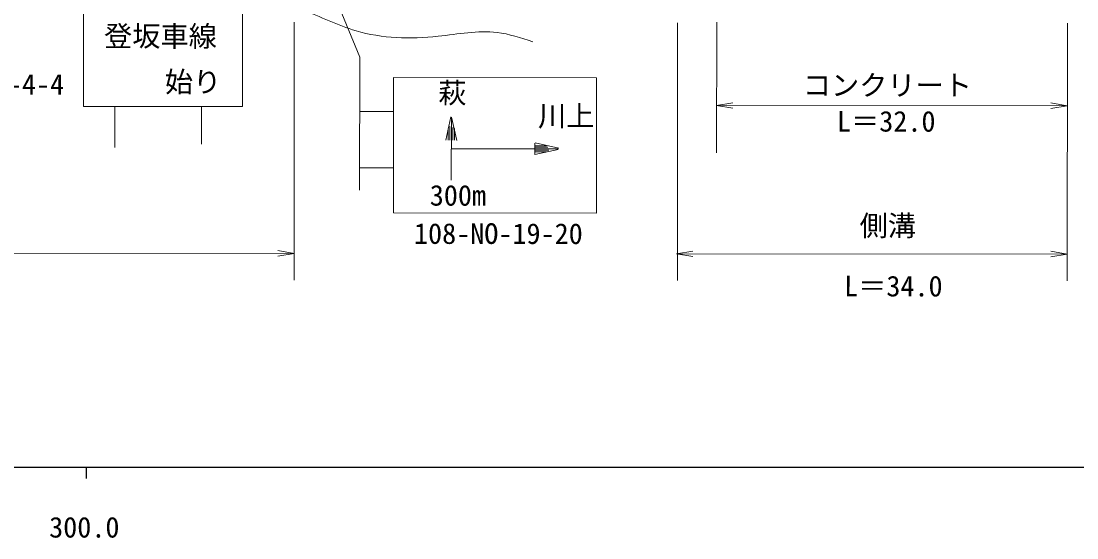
# Model space of a CAD drawing. Units: millimetres, scale not verified. Extents: x 40000 to 680000, y 20000 to 380000.
# Drawn here: x 362242 to 455851, y 198715 to 244570 of the extents above; entities that cross this region are included whole.
import ezdxf
from ezdxf.enums import TextEntityAlignment as Align

# ---------------------------------------------------------------- set-up
doc = ezdxf.new("R2010")
doc.units = ezdxf.units.MM
doc.header["$LTSCALE"] = 1000
for name, color, linetype, lineweight in [('M-BGD-EXST', 7, 'Continuous', 13), ('M-TTL-BAND', 7, 'Continuous', 25), ('M-TTL-LINE', 7, 'Continuous', 13), ('M-TTL-TXT', 7, 'Continuous', 13)]:
    doc.layers.add(name, color=color, linetype=linetype, lineweight=lineweight)
doc.styles.add('ＭＳ ゴシック', font='')
doc.styles.get('ＭＳ ゴシック').set_extended_font_data('MS Gothic')

# ---------------------------------------------------------------- blocks, each defined once
blk = doc.blocks.new('open_arrow')
at = {"color": 0, "linetype": 'Continuous', "lineweight": -2}
blk.add_lwpolyline([(7.5, 1.25), (0, 0), (7.5, -1.25)], dxfattribs=at)

msp = doc.modelspace()

# ---------------------------------------------------------------- linework, layer by layer
at = {"layer": 'M-BGD-EXST'}
for p, q in [((392269, 241378), (378665, 274309)), ((367780, 245305), (367772, 237005)), ((381872, 236993), (381880, 245293)), ((386463, 244461), (386443, 221588)), ((420453, 244431), (420433, 221558)), ((423915, 244488), (423905, 232876)), ((455007, 244401), (454987, 221528)), ((392269, 241378), (392259, 229559)), ((395268, 239557), (395257, 227557)), ((395268, 239557), (413268, 239541)), ((413268, 239541), (413257, 227541)), ((367772, 237005), (370795, 237002)), ((370543, 233344), (370546, 237002)), ((371271, 237002), (370586, 237002)), ((371144, 237002), (381872, 236993)), ((378228, 233656), (378231, 236996)), ((392265, 236559), (395265, 236557)), ((399892, 234001), (400338, 236065)), ((400384, 230468), (400389, 236029)), ((400868, 233971), (400396, 236057)), ((400115, 235033), (400114, 234001)), ((400262, 235230), (400261, 234001)), ((400527, 235134), (400526, 234000)), ((400656, 235043), (400655, 234000)), ((400386, 233243), (409855, 233235)), ((407795, 233737), (407794, 232737)), ((407794, 232737), (409859, 233179)), ((409024, 233105), (407794, 233106)), ((408837, 233499), (407795, 233500)), ((408929, 233370), (407795, 233371)), ((407824, 233760), (409908, 233284)), ((408827, 232958), (407794, 232959)), ((392261, 231559), (395261, 231557)), ((395257, 227557), (413257, 227541))]:
    msp.add_line(p, q, dxfattribs=at)
at = {"layer": 'M-TTL-BAND'}
for p, q in [((40000, 205000), (579000, 205000)), ((368000, 205000), (368000, 204000))]:
    msp.add_line(p, q, dxfattribs=at)
at = {"layer": 'M-TTL-LINE'}
msp.add_open_spline([(322966, 255863), (325524, 257296), (328081, 258729), (330665, 260254), (331490, 260740), (332317, 261236), (333209, 261488), (334380, 261820), (335664, 261733), (336919, 261691), (337988, 261656), (339036, 261653), (340079, 261551), (342604, 261305), (345098, 260477), (347429, 259415), (349619, 258417), (351663, 257211), (353816, 256111), (354433, 255796), (355060, 255489), (355601, 255079), (356535, 254373), (357218, 253360), (357935, 252397), (358916, 251081), (359963, 249857), (361230, 248822), (362207, 248023), (363314, 247336), (364526, 247033), (365526, 246782), (366596, 246793), (367618, 246961), (369054, 247198), (370395, 247746), (371742, 248332), (372934, 248850), (374131, 249397), (375384, 249565), (376483, 249713), (377625, 249570), (378750, 249356), (380055, 249109), (381337, 248766), (382460, 248116), (383286, 247638), (384026, 246993), (384863, 246534), (385597, 246131), (386406, 245871), (387198, 245570), (388794, 244963), (390321, 244187), (391937, 243711), (394254, 243028), (396755, 242961), (399220, 243223), (400987, 243412), (402736, 243769), (404442, 243562), (405506, 243433), (406554, 243084), (407602, 242735)], degree=3, knots=[0, 0, 0, 0, 1, 1, 1, 2, 2, 2, 3, 3, 3, 4, 4, 4, 5, 5, 5, 6, 6, 6, 7, 7, 7, 8, 8, 8, 9, 9, 9, 10, 10, 10, 11, 11, 11, 12, 12, 12, 13, 13, 13, 14, 14, 14, 15, 15, 15, 16, 16, 16, 17, 17, 17, 18, 18, 18, 19, 19, 19, 20, 20, 20, 21, 21, 21, 21], dxfattribs=at)
at = {"layer": 'M-TTL-TXT'}
for p, q in [((455001, 237063), (423909, 237090)), ((270085, 224060), (386445, 223958)), ((420364, 223929), (454989, 223898))]:
    msp.add_line(p, q, dxfattribs=at)

# ---------------------------------------------------------------- block references
at = {"layer": 'M-TTL-TXT', "xscale": 193, "yscale": 193}
for p, rotation in [((423909, 237090), 359.9), ((455001, 237063), 179.9), ((386445, 223958), 179.9), ((420364, 223929), 359.9), ((454989, 223898), 179.9)]:
    msp.add_blockref('open_arrow', p, dxfattribs=dict(at, rotation=rotation))

# ---------------------------------------------------------------- texts
at = {"layer": 'M-BGD-EXST', "style": 'ＭＳ ゴシック'}
for s, p in [('117-NO-4-4', (353587, 237500)), ('萩', (399230, 236736)), ('川上', (408070, 234699)), ('L＝32.0', (434580, 234219)), ('300m', (398474, 227645)), ('側溝', (436583, 224957)), ('108-NO-19-20', (397074, 224255)), ('L＝34.0', (435210, 219596))]:
    msp.add_text(s, height=1833, rotation=359.95, dxfattribs=at).set_placement(p, align=Align.BOTTOM_LEFT)
at = {"layer": 'M-TTL-BAND', "style": 'ＭＳ ゴシック'}
msp.add_text('300.0', height=1833, dxfattribs=at).set_placement((367844, 198195), align=Align.BOTTOM_CENTER)
at = {"layer": 'M-TTL-TXT', "style": 'ＭＳ ゴシック'}
for s, p in [('登坂車線', (369598, 243231)), ('始り', (374985, 239180))]:
    msp.add_text(s, height=1833, rotation=359.95, dxfattribs=at).set_placement(p, align=Align.MIDDLE_LEFT)
msp.add_text('コンクリート', height=1833, rotation=359.95, dxfattribs=at).set_placement((431549, 237419), align=Align.BOTTOM_LEFT)

doc.saveas('drawing.dxf')
